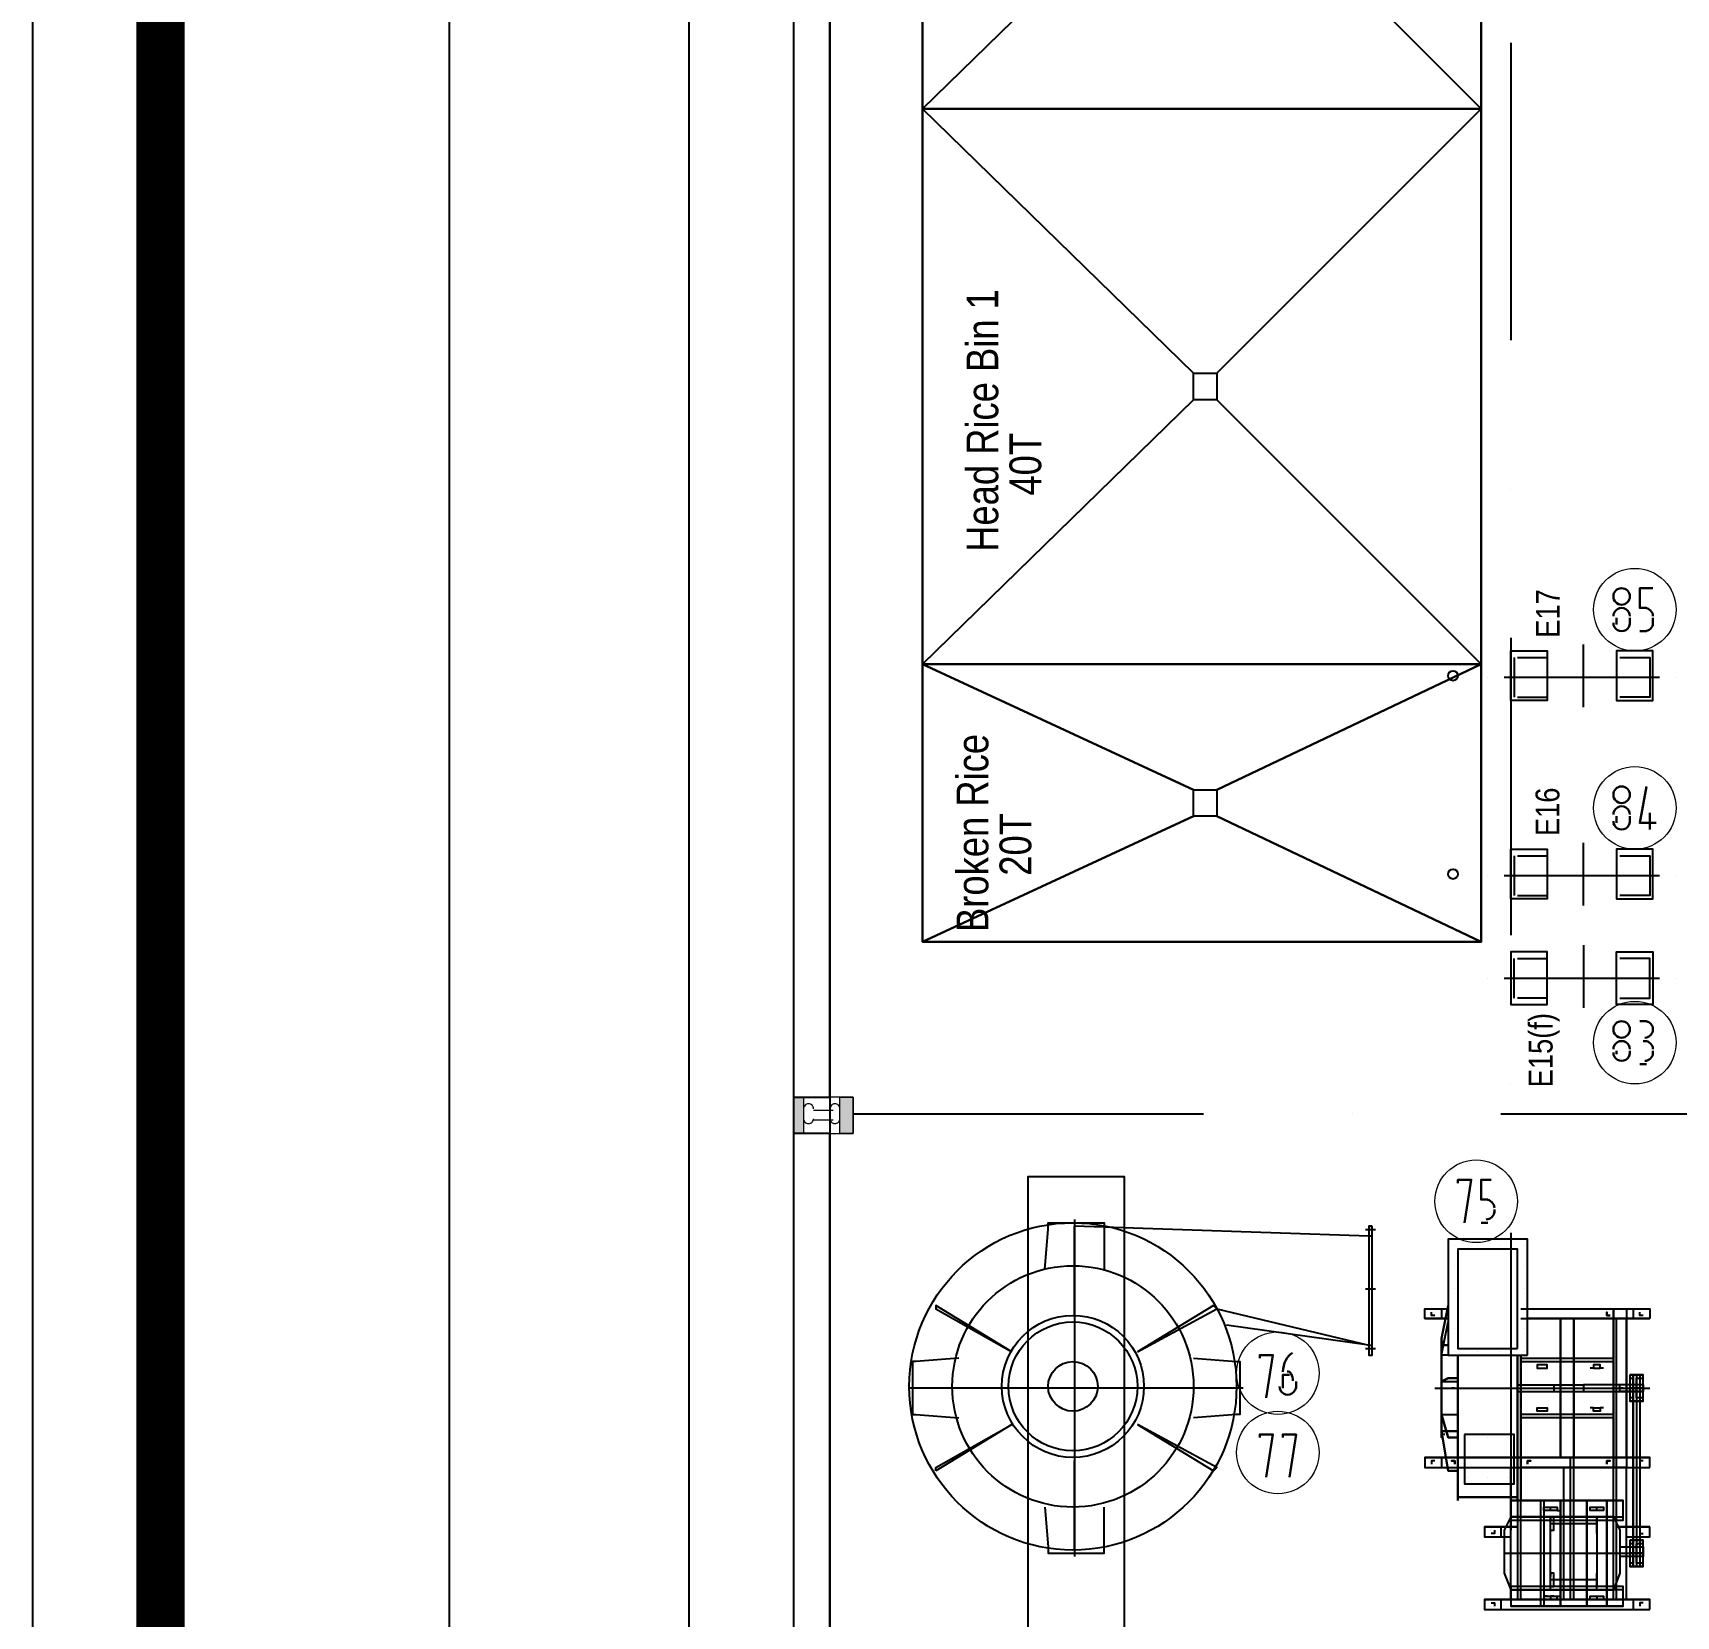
# Model space of a CAD drawing. Header units: metres. Extents: x -941 to 1333, y -28 to 1490.
# Drawn here: x 825.19 to 835.54, y 372.1 to 382.08 of the extents above; entities that cross this region are included whole.
import ezdxf

# ---------------------------------------------------------------- set-up
doc = ezdxf.new("R2010")
doc.units = ezdxf.units.M
for name, color, linetype in [('BLK_1_FLR_0_CARPET_AREA', 45, 'Continuous'), ('BLK_1_FLR_0_REGULAR_ROOM_1', 4, 'Continuous'), ('window', 3, 'Continuous')]:
    doc.layers.add(name, color=color, linetype=linetype)
doc.styles.add('style2A', font='swissc.ttf')
doc.dimstyles.get("Standard").update_dxf_attribs({"dimtxt": 0.4, "dimasz": 0.18, "dimexe": 0.18, "dimexo": 0.0625, "dimgap": 0, "dimtad": 0, "dimzin": 0, "dimdsep": 46, "dimtxsty": 'style2A', "dimcen": 0.09, "dimse1": 1, "dimse2": 1, "dimadec": 0, "dimazin": 0, "dimtfac": 1, "dimtofl": 0, "dimtmove": 0, "dimatfit": 3, "dimfxl": 0, "dimtolj": 1, "dimtzin": 0, "dimarcsym": 0})

# ---------------------------------------------------------------- blocks, each defined once
blk = doc.blocks.new('*D973')
at = {"layer": 'Defpoints', "color": 0}
for p in [(829.321, 413.176), (830.209, 413.176), (830.209, 352.67)]:
    blk.add_point(p, dxfattribs=at)
at = {"layer": 'window', "color": 0, "lineweight": -2}
for p, q in [((829.321, 412.996), (829.321, 383.458)), ((829.321, 352.85), (829.321, 382.388))]:
    blk.add_line(p, q, dxfattribs=at)
at = {"layer": 'window', "color": 0}
for points in [[(829.291, 412.996), (829.351, 412.996), (829.321, 413.176)], [(829.291, 352.85), (829.351, 352.85), (829.321, 352.67)]]:
    blk.add_solid(points, dxfattribs=at)
at = {"layer": 'window', "color": 0, "insert": (829.321, 382.923), "char_height": 0.4, "attachment_point": 5, "rotation": 90, "style": 'style2A'}
blk.add_mtext('\\A1;60.51', dxfattribs=at)
blk = doc.blocks.new('*D971')
at = {"layer": 'Defpoints', "color": 0}
for p in [(829.98, 413.405), (827.812, 352.441), (829.98, 352.441)]:
    blk.add_point(p, dxfattribs=at)
at = {"layer": 'window', "color": 0, "lineweight": -2}
for p, q in [((827.812, 413.225), (827.812, 383.495)), ((827.812, 352.621), (827.812, 382.351))]:
    blk.add_line(p, q, dxfattribs=at)
at = {"layer": 'window', "color": 0}
for points in [[(827.782, 413.225), (827.842, 413.225), (827.812, 413.405)], [(827.782, 352.621), (827.842, 352.621), (827.812, 352.441)]]:
    blk.add_solid(points, dxfattribs=at)
at = {"layer": 'window', "color": 0, "insert": (827.812, 382.923), "char_height": 0.4, "attachment_point": 5, "rotation": 90, "style": 'style2A'}
blk.add_mtext('\\A1;60.97', dxfattribs=at)

msp = doc.modelspace()

# ---------------------------------------------------------------- linework, layer by layer
msp.add_lwpolyline([(825.18616, 426.76802), (943.78891, 426.76789), (943.78891, 342.87839), (825.18616, 342.87851)], close=True)
at = {"const_width": 0.3036}
msp.add_lwpolyline([(825.99074, 343.6831), (942.98433, 343.68297), (942.98433, 425.96331), (825.99074, 425.96343)], close=True, dxfattribs=at)
at = {"lineweight": 18}
for points in [[(836.66613, 352.44061), (829.98021, 352.44061), (829.98021, 413.40534), (836.66613, 413.40534), (841.5608, 413.40534)], [(830.0427, 375.28937), (830.0427, 375.22688)], [(830.08435, 375.33102), (830.08435, 375.33102)], [(830.10518, 375.28937), (830.10518, 375.28937)], [(830.23015, 375.28937), (830.10518, 375.28937)], [(830.23015, 375.28937), (830.23015, 375.28937)], [(830.25098, 375.33102), (830.25098, 375.33102)], [(830.27181, 375.22688), (830.27181, 375.28937)], [(830.35512, 375.33102), (830.35512, 375.14357)], [(830.08435, 375.20605), (830.08435, 375.20605)], [(830.10518, 375.22688), (830.10518, 375.22688)], [(830.23015, 375.22688), (830.10518, 375.22688)], [(830.23015, 375.22688), (830.23015, 375.22688)], [(830.25098, 375.20605), (830.25098, 375.20605)]]:
    msp.add_lwpolyline(points, dxfattribs=at)
at = {"lineweight": 25}
for points in [[(829.98021, 352.44061), (848.26755, 352.44061), (848.26755, 413.40534), (829.98021, 413.40534)], [(830.79252, 381.60037), (834.31252, 381.60037), (834.31252, 385.09954), (830.79252, 385.09954), (830.79252, 381.60037), (832.50045, 383.26664), (830.79252, 381.60037), (830.79252, 385.09954), (834.31252, 385.09954), (834.31252, 381.60037)], [(834.31252, 381.60037), (832.64625, 383.26664)], [(829.98021, 375.37268), (830.20933, 375.37268), (830.20933, 382.74593), (829.98021, 382.74593)], [(830.79252, 378.1012), (834.31252, 378.1012), (834.31252, 381.60037), (830.79252, 381.60037), (830.79252, 378.1012), (832.50045, 379.76747), (830.79252, 378.1012), (830.79252, 381.60037), (834.31252, 381.60037), (834.31252, 378.1012)], [(832.50045, 379.9341), (830.79252, 381.60037)], [(834.31252, 381.60037), (832.64625, 379.9341)], [(832.50045, 379.76747), (832.50045, 379.9341), (832.64625, 379.9341), (832.64625, 379.76747)], [(832.50045, 379.76747), (832.50045, 379.9341), (832.64625, 379.9341), (832.64625, 379.76747)], [(834.31252, 378.1012), (832.64625, 379.76747)], [(830.79252, 376.35161), (834.31252, 376.35161), (834.31252, 378.1012), (830.79252, 378.1012), (830.79252, 376.35161), (832.50045, 377.14309), (830.79252, 376.35161), (830.79252, 378.1012), (834.31252, 378.1012), (834.31252, 376.35161)], [(832.50045, 377.30972), (830.79252, 378.1012)], [(834.31252, 378.1012), (832.64625, 377.30972)], [(832.50045, 377.14309), (832.50045, 377.30972), (832.64625, 377.30972), (832.64625, 377.14309)], [(832.50045, 377.14309), (832.50045, 377.30972), (832.64625, 377.30972), (832.64625, 377.14309)], [(834.31252, 376.35161), (832.64625, 377.14309)], [(829.98021, 367.77031), (830.20933, 367.77031), (830.20933, 375.14357), (829.98021, 375.14357)], [(832.06305, 366.54144), (831.45903, 366.54144), (831.45903, 374.8728), (832.06305, 374.8728)], [(831.75063, 373.99801), (831.75063, 374.56037)], [(834.60412, 373.74806), (834.60412, 374.47706), (834.10424, 374.47706), (834.10424, 373.74806)], [(834.54163, 373.78972), (834.54163, 374.41457), (834.16672, 374.41457), (834.16672, 373.78972)], [(831.35489, 373.76889), (830.87583, 374.06049), (830.87583, 374.03966)], [(832.14637, 373.76889), (832.64625, 374.03966), (832.62542, 374.06049)], [(834.10424, 373.97718), (833.95844, 373.97718)], [(835.37477, 373.97718), (834.60412, 373.97718)], [(835.12483, 373.99801), (835.104, 373.99801), (835.104, 374.01883), (835.104, 373.99801)], [(834.16672, 373.74806), (834.16672, 373.01907)], [(834.56246, 373.72724), (835.14566, 373.72724), (835.14566, 373.35232), (834.56246, 373.35232)], [(834.14589, 373.53978), (834.12506, 373.53978)], [(835.18731, 373.56061), (834.9582, 373.56061), (834.9582, 373.51895), (835.18731, 373.51895)], [(830.87583, 373.01907), (830.87583, 373.0399), (831.35489, 373.31067)], [(832.14637, 373.31067), (832.62542, 373.01907), (832.64625, 373.0399)], [(834.20838, 373.24818), (834.20838, 372.93576), (834.5208, 372.93576), (834.5208, 373.24818)], [(835.37477, 373.0399), (835.37477, 373.10238), (833.95844, 373.10238), (833.95844, 373.0399)], [(831.75063, 373.08156), (831.75063, 372.51919)], [(834.14589, 373.06073), (834.14589, 373.08156), (834.12506, 373.08156), (834.14589, 373.08156)], [(834.60412, 373.06073), (834.60412, 373.08156), (834.62495, 373.08156), (834.60412, 373.08156)], [(835.104, 373.06073), (835.104, 373.08156), (835.12483, 373.08156), (835.104, 373.08156)], [(834.45832, 372.37339), (834.49998, 372.26925), (834.49998, 372.72747), (834.45832, 372.64416)], [(835.04151, 372.68582), (835.04151, 372.33173), (834.74992, 372.33173), (834.74992, 372.68582)], [(834.54163, 372.66499), (834.33335, 372.66499)], [(835.37477, 372.66499), (835.16648, 372.66499)], [(835.37477, 372.14428), (835.37477, 372.20676), (834.33335, 372.20676), (834.33335, 372.14428)]]:
    msp.add_lwpolyline(points, close=True, dxfattribs=at)
for points in [[(834.49998, 382.01694), (834.49998, 380.14238)], [(834.49998, 379.20511), (834.49998, 379.20511)], [(834.49998, 378.26783), (834.49998, 376.39327)], [(834.54163, 377.89292), (834.72909, 377.89292), (834.72909, 377.87209), (834.49998, 377.87209), (834.49998, 378.18451), (834.72909, 378.18451), (834.72909, 378.16369)], [(834.49998, 378.18451), (834.49998, 378.18451)], [(834.72909, 378.18451), (834.72909, 378.18451)], [(834.72909, 378.18451), (834.72909, 377.87209)], [(834.9582, 377.83043), (834.9582, 378.22617)], [(835.16648, 377.89292), (835.16648, 377.87209), (835.3956, 377.87209), (835.3956, 378.18451), (835.16648, 378.18451), (835.16648, 378.16369)], [(835.16648, 378.18451), (835.16648, 378.18451)], [(835.16648, 378.18451), (835.16648, 377.87209)], [(835.3956, 378.18451), (835.3956, 378.18451)], [(834.5208, 378.14286), (834.5208, 377.89292)], [(834.54163, 378.14286), (834.72909, 378.14286)], [(834.54163, 378.14286), (834.54163, 378.14286)], [(834.72909, 378.16369), (834.72909, 378.16369)], [(835.18731, 378.16369), (835.18731, 378.16369)], [(835.18731, 378.14286), (835.37477, 378.14286), (835.37477, 377.89292), (835.18731, 377.89292)], [(835.37477, 378.14286), (835.37477, 378.14286)], [(834.35418, 378.01789), (834.35418, 378.01789)], [(835.43725, 378.01789), (834.45832, 378.01789)], [(835.5414, 378.01789), (835.5414, 378.01789)], [(834.49998, 377.87209), (834.49998, 377.87209)], [(834.54163, 377.89292), (834.54163, 377.89292)], [(834.72909, 377.89292), (834.72909, 377.89292)], [(834.72909, 377.87209), (834.72909, 377.87209)], [(835.16648, 377.87209), (835.16648, 377.87209)], [(835.18731, 377.89292), (835.18731, 377.89292)], [(835.37477, 377.89292), (835.37477, 377.89292)], [(835.3956, 377.87209), (835.3956, 377.87209)], [(834.54163, 376.64321), (834.72909, 376.64321), (834.72909, 376.62238), (834.49998, 376.62238), (834.49998, 376.93481), (834.72909, 376.93481), (834.72909, 376.91398)], [(834.49998, 376.93481), (834.49998, 376.93481)], [(834.72909, 376.93481), (834.72909, 376.93481)], [(834.72909, 376.93481), (834.72909, 376.62238)], [(834.9582, 376.58073), (834.9582, 376.97647)], [(835.16648, 376.64321), (835.16648, 376.62238), (835.3956, 376.62238), (835.3956, 376.93481), (835.16648, 376.93481), (835.16648, 376.91398)], [(835.16648, 376.93481), (835.16648, 376.93481)], [(835.16648, 376.93481), (835.16648, 376.62238)], [(835.3956, 376.93481), (835.3956, 376.93481)], [(834.5208, 376.89315), (834.5208, 376.64321)], [(834.54163, 376.89315), (834.72909, 376.89315)], [(834.54163, 376.89315), (834.54163, 376.89315)], [(834.72909, 376.91398), (834.72909, 376.91398)], [(835.18731, 376.91398), (835.18731, 376.91398)], [(835.18731, 376.89315), (835.37477, 376.89315), (835.37477, 376.64321), (835.18731, 376.64321)], [(835.37477, 376.89315), (835.37477, 376.89315)], [(834.35418, 376.76818), (834.35418, 376.76818)], [(835.43725, 376.76818), (834.45832, 376.76818)], [(835.5414, 376.76818), (835.5414, 376.76818)], [(834.49998, 376.62238), (834.49998, 376.62238)], [(834.54163, 376.64321), (834.54163, 376.64321)], [(834.72909, 376.64321), (834.72909, 376.64321)], [(834.72909, 376.62238), (834.72909, 376.62238)], [(835.16648, 376.62238), (835.16648, 376.62238)], [(835.18731, 376.64321), (835.18731, 376.64321)], [(835.37477, 376.64321), (835.37477, 376.64321)], [(835.3956, 376.62238), (835.3956, 376.62238)], [(834.9582, 376.33079), (834.9582, 375.93505)], [(834.54163, 376.24747), (834.72909, 376.24747), (834.72909, 376.28913), (834.49998, 376.28913), (834.49998, 375.95587), (834.72909, 375.95587), (834.72909, 375.99753), (834.54163, 375.99753)], [(834.49998, 376.28913), (834.49998, 376.28913)], [(834.5208, 375.99753), (834.5208, 376.24747)], [(834.54163, 376.24747), (834.54163, 376.24747)], [(834.72909, 375.95587), (834.72909, 376.28913)], [(834.72909, 376.28913), (834.72909, 376.28913)], [(834.72909, 376.24747), (834.72909, 376.24747)], [(835.16648, 376.24747), (835.16648, 376.28913), (835.3956, 376.28913), (835.3956, 375.95587), (835.16648, 375.95587), (835.16648, 375.99753)], [(835.16648, 375.95587), (835.16648, 376.28913)], [(835.16648, 376.28913), (835.16648, 376.28913)], [(835.18731, 375.99753), (835.37477, 375.99753), (835.37477, 376.24747), (835.18731, 376.24747)], [(835.18731, 376.24747), (835.18731, 376.24747)], [(835.37477, 376.24747), (835.37477, 376.24747)], [(835.3956, 376.28913), (835.3956, 376.28913)], [(834.35418, 376.1225), (834.35418, 376.1225)], [(834.45832, 376.1225), (835.43725, 376.1225)], [(835.5414, 376.1225), (835.5414, 376.1225)], [(834.49998, 375.95587), (834.49998, 375.95587)], [(834.54163, 375.99753), (834.54163, 375.99753)], [(834.72909, 375.99753), (834.72909, 375.99753)], [(834.72909, 375.95587), (834.72909, 375.95587)], [(835.16648, 375.95587), (835.16648, 375.95587)], [(835.18731, 375.99753), (835.18731, 375.99753)], [(835.37477, 375.99753), (835.37477, 375.99753)], [(835.3956, 375.95587), (835.3956, 375.95587)], [(834.49998, 375.45599), (834.49998, 375.45599)], [(830.35512, 375.26854), (832.56293, 375.26854)], [(833.50021, 375.26854), (833.50021, 375.26854)], [(834.43749, 375.26854), (836.31205, 375.26854)], [(831.56317, 374.2896), (831.584, 374.53954), (831.584, 374.5812), (831.93808, 374.5812), (831.93808, 374.53954), (831.93808, 374.2896)], [(831.75063, 374.60203), (831.75063, 372.47753)], [(833.62518, 374.49789), (833.60435, 374.49789), (831.75063, 374.56037)], [(831.75063, 374.56037), (831.75063, 374.56037)], [(833.60435, 374.56037), (833.60435, 373.74806), (833.62518, 373.74806), (833.62518, 374.56037)], [(833.62518, 374.56037), (833.60435, 374.56037), (833.62518, 374.56037)], [(833.58353, 374.53954), (833.64601, 374.53954)], [(834.49998, 374.51872), (834.49998, 372.64416)], [(834.14589, 374.4354), (834.14589, 374.4354)], [(834.29169, 374.4354), (834.29169, 374.4354)], [(834.43749, 374.4354), (834.43749, 374.4354)], [(834.58329, 374.4354), (834.58329, 374.4354)], [(834.14589, 374.31043), (834.14589, 374.31043)], [(834.58329, 374.31043), (834.58329, 374.31043)], [(833.58353, 374.16463), (833.64601, 374.16463)], [(834.14589, 374.16463), (834.14589, 374.16463)], [(834.58329, 374.16463), (834.58329, 374.16463)], [(832.64625, 374.03966), (833.60435, 373.81055), (832.70873, 373.93552)], [(833.95844, 373.97718), (833.95844, 374.03966), (834.10424, 374.03966)], [(834.10424, 374.06049), (834.06258, 373.85221), (834.10424, 374.06049)], [(834.06258, 374.03966), (834.06258, 373.97718)], [(834.10424, 374.06049), (834.10424, 374.06049)], [(834.10424, 374.03966), (834.10424, 374.03966)], [(834.56246, 374.03966), (835.22897, 374.03966), (835.22897, 373.0399), (834.56246, 373.0399), (834.56246, 373.74806), (834.56246, 372.83161), (834.54163, 372.83161), (834.54163, 373.74806), (834.54163, 373.10238), (834.54163, 372.20676)], [(834.58329, 374.03966), (834.58329, 374.03966)], [(834.60412, 374.03966), (835.37477, 374.03966), (835.37477, 373.97718)], [(835.14566, 373.0399), (835.14566, 374.03966), (835.14566, 373.0399), (835.14566, 374.03966)], [(835.27063, 374.03966), (835.27063, 373.97718)], [(834.02092, 373.99801), (834.00009, 373.99801), (834.00009, 374.01883)], [(834.10424, 373.74806), (834.06258, 373.74806), (834.10424, 373.95635), (834.06258, 373.76889)], [(834.10424, 373.95635), (834.10424, 373.95635)], [(834.56246, 373.97718), (835.14566, 373.97718), (835.14566, 373.10238), (834.56246, 373.10238), (834.56246, 373.74806)], [(834.8124, 373.97718), (834.8124, 373.10238), (834.8124, 373.97718)], [(834.89572, 373.97718), (834.89572, 373.10238), (834.89572, 373.97718)], [(835.104, 373.99801), (835.104, 373.99801)], [(835.104, 373.99801), (835.104, 373.99801)], [(835.16648, 372.20676), (835.16648, 373.10238), (835.16648, 373.97718)], [(835.22897, 373.10238), (835.22897, 373.97718)], [(835.33311, 373.99801), (835.31228, 373.99801), (835.31228, 374.01883)], [(834.06258, 373.85221), (834.06258, 373.22735), (834.06258, 373.85221)], [(834.06258, 373.85221), (834.06258, 373.85221)], [(834.08341, 373.83138), (834.06258, 373.83138)], [(834.06258, 373.83138), (834.06258, 373.83138)], [(834.14589, 373.91469), (834.14589, 373.91469)], [(834.58329, 373.91469), (834.58329, 373.91469)], [(831.02163, 373.72724), (830.75086, 373.70641), (830.73004, 373.70641), (830.73004, 373.37315), (830.75086, 373.37315), (831.02163, 373.35232)], [(832.50045, 373.72724), (832.77122, 373.70641), (832.79205, 373.70641), (832.79205, 373.37315), (832.77122, 373.37315), (832.50045, 373.35232)], [(833.58353, 373.78972), (833.64601, 373.78972)], [(833.60435, 373.81055), (833.62518, 373.81055)], [(834.06258, 373.81055), (834.10424, 373.81055), (834.06258, 373.81055)], [(834.14589, 373.76889), (834.14589, 373.76889)], [(834.16672, 372.83161), (834.16672, 373.74806), (834.16672, 372.83161)], [(834.16672, 373.74806), (834.16672, 373.10238), (834.16672, 373.74806)], [(834.29169, 373.76889), (834.29169, 373.76889)], [(834.43749, 373.76889), (834.43749, 373.76889)], [(834.58329, 373.76889), (834.58329, 373.76889)], [(834.56246, 373.70641), (835.14566, 373.70641)], [(834.70826, 373.66475), (834.72909, 373.66475), (834.72909, 373.68558), (834.6666, 373.68558), (834.6666, 373.66475), (834.72909, 373.66475)], [(834.6666, 373.66475), (834.6666, 373.66475)], [(835.08317, 373.66475), (835.06234, 373.66475), (835.06234, 373.68558), (835.02069, 373.68558), (835.02069, 373.66475), (834.99986, 373.66475)], [(835.02069, 373.66475), (835.06234, 373.66475)], [(835.2498, 373.62309), (835.2498, 373.45647)], [(835.33311, 373.45647), (835.2498, 373.45647), (835.33311, 373.45647), (835.33311, 373.62309)], [(835.2498, 373.62309), (835.33311, 373.62309), (835.2498, 373.62309)], [(835.27063, 372.41505), (835.27063, 373.62309), (835.27063, 372.41505)], [(835.29145, 373.62309), (835.29145, 372.41505)], [(835.31228, 373.62309), (835.31228, 372.41505)], [(832.81288, 373.53978), (830.70921, 373.53978)], [(834.02092, 373.53978), (835.37477, 373.53978)], [(834.10424, 373.60227), (834.06258, 373.58144), (834.10424, 373.60227)], [(834.06258, 373.58144), (834.16672, 373.58144)], [(834.16672, 373.60227), (834.10424, 373.60227), (834.16672, 373.60227)], [(834.10424, 373.60227), (834.10424, 373.60227)], [(834.14589, 373.53978), (834.14589, 373.53978)], [(834.14589, 373.53978), (834.14589, 373.53978)], [(834.14589, 373.53978), (834.14589, 373.53978)], [(834.54163, 373.56061), (834.77074, 373.56061), (834.9582, 373.56061)], [(834.54163, 373.51895), (834.77074, 373.51895), (834.9582, 373.51895)], [(834.77074, 373.56061), (834.77074, 373.51895)], [(835.16648, 373.53978), (835.18731, 373.53978), (835.20814, 373.53978), (835.18731, 373.53978)], [(835.33311, 373.56061), (835.33311, 373.51895), (835.18731, 373.51895), (835.33311, 373.51895), (835.33311, 373.56061), (835.18731, 373.56061)], [(835.18731, 373.53978), (835.18731, 373.53978)], [(835.18731, 373.53978), (835.18731, 373.53978)], [(835.18731, 373.53978), (835.18731, 373.53978)], [(835.18731, 373.53978), (835.18731, 373.53978)], [(835.18731, 373.53978), (835.18731, 373.53978)], [(835.18731, 373.51895), (835.18731, 373.51895)], [(835.2498, 373.60227), (835.27063, 373.60227), (835.27063, 373.4773), (835.2498, 373.4773)], [(835.33311, 373.53978), (835.2498, 373.53978)], [(835.33311, 373.4773), (835.29145, 373.4773), (835.29145, 373.60227), (835.33311, 373.60227)], [(835.33311, 373.53978), (835.31228, 373.53978), (835.33311, 373.53978)], [(835.33311, 373.56061), (835.33311, 373.56061)], [(835.33311, 373.51895), (835.33311, 373.51895)], [(834.70826, 373.41481), (834.72909, 373.41481), (834.72909, 373.39398), (834.6666, 373.39398), (834.6666, 373.41481), (834.72909, 373.41481)], [(834.6666, 373.41481), (834.6666, 373.41481)], [(835.08317, 373.41481), (835.06234, 373.41481), (835.06234, 373.39398), (835.02069, 373.39398), (835.02069, 373.41481), (834.99986, 373.41481)], [(835.02069, 373.41481), (835.06234, 373.41481)], [(834.06258, 373.37315), (834.16672, 373.37315)], [(834.10424, 373.22735), (834.06258, 373.37315), (834.10424, 373.22735)], [(835.14566, 373.37315), (834.56246, 373.37315)], [(834.06258, 373.26901), (834.16672, 373.26901)], [(834.10424, 373.01907), (834.06258, 373.26901), (834.10424, 373.01907)], [(834.06258, 373.26901), (834.16672, 373.26901), (834.06258, 373.26901)], [(834.08341, 373.24818), (834.06258, 373.24818)], [(834.06258, 373.24818), (834.06258, 373.24818)], [(834.06258, 373.22735), (834.06258, 373.22735)], [(834.16672, 373.22735), (834.10424, 373.22735), (834.16672, 373.22735)], [(834.10424, 373.22735), (834.10424, 373.22735)], [(834.22921, 373.22735), (834.22921, 373.22735)], [(834.35418, 373.22735), (834.35418, 373.22735)], [(834.47915, 373.22735), (834.47915, 373.22735)], [(833.95844, 373.10238), (835.37477, 373.10238)], [(834.06258, 373.10238), (834.06258, 373.0399)], [(834.22921, 373.10238), (834.22921, 373.10238)], [(834.47915, 373.10238), (834.47915, 373.10238)], [(834.56246, 372.20676), (834.56246, 373.10238)], [(834.87489, 372.20676), (834.87489, 373.10238)], [(834.89572, 372.20676), (834.89572, 373.10238)], [(835.14566, 372.20676), (835.14566, 373.10238)], [(835.27063, 373.10238), (835.27063, 373.0399)], [(834.02092, 373.08156), (834.00009, 373.08156), (834.00009, 373.06073)], [(834.10424, 373.0399), (834.16672, 373.0399)], [(834.16672, 373.01907), (834.10424, 373.01907), (834.16672, 373.01907)], [(834.10424, 373.01907), (834.10424, 373.01907)], [(834.14589, 373.08156), (834.14589, 373.08156)], [(834.14589, 373.08156), (834.14589, 373.08156)], [(834.16672, 373.0399), (834.16672, 373.0399)], [(834.16672, 373.01907), (834.16672, 373.01907)], [(834.49998, 372.20676), (834.49998, 373.0399)], [(834.60412, 373.08156), (834.60412, 373.08156)], [(834.60412, 373.08156), (834.60412, 373.08156)], [(834.83323, 372.20676), (834.83323, 373.0399)], [(835.104, 373.08156), (835.104, 373.08156)], [(835.104, 373.08156), (835.104, 373.08156)], [(835.22897, 372.20676), (835.22897, 373.0399)], [(835.33311, 373.08156), (835.31228, 373.08156), (835.31228, 373.06073)], [(834.22921, 372.97741), (834.22921, 372.97741)], [(834.35418, 372.97741), (834.35418, 372.97741)], [(834.47915, 372.97741), (834.47915, 372.97741)], [(831.56317, 372.78996), (831.584, 372.54002), (831.584, 372.49836), (831.93808, 372.49836), (831.93808, 372.54002), (831.93808, 372.78996)], [(834.54163, 372.85244), (834.16672, 372.85244), (834.54163, 372.85244)], [(834.16672, 372.83161), (834.16672, 372.83161)], [(834.49998, 372.83161), (834.49998, 372.70664), (835.20814, 372.70664), (835.20814, 372.83161)], [(834.49998, 372.83161), (835.20814, 372.83161), (834.49998, 372.83161)], [(834.8124, 372.83161), (834.8124, 372.16511), (834.8124, 372.83161), (834.68743, 372.83161), (834.68743, 372.16511), (834.8124, 372.16511)], [(834.70826, 372.83161), (834.70826, 372.16511)], [(834.72909, 372.76913), (834.70826, 372.76913), (834.70826, 372.78996), (834.79157, 372.78996), (834.79157, 372.76913), (834.70826, 372.76913)], [(834.77074, 372.76913), (834.74992, 372.76913), (834.74992, 372.78996)], [(834.97903, 372.83161), (834.97903, 372.16511), (834.97903, 372.83161), (835.104, 372.83161), (835.104, 372.16511), (835.104, 372.83161)], [(835.02069, 372.76913), (834.99986, 372.76913), (834.99986, 372.78996), (835.08317, 372.78996), (835.08317, 372.76913), (834.99986, 372.76913)], [(835.04151, 372.76913), (835.04151, 372.78996)], [(835.20814, 372.26925), (834.49998, 372.26925), (835.14566, 372.26925), (835.14566, 372.72747), (834.49998, 372.72747), (835.20814, 372.72747)], [(834.74992, 372.64416), (834.74992, 372.72747)], [(834.74992, 372.62333), (834.74992, 372.64416), (834.77074, 372.64416), (834.77074, 372.72747), (834.74992, 372.72747), (834.74992, 372.70664)], [(834.74992, 372.68582), (834.74992, 372.68582)], [(834.79157, 372.76913), (834.8124, 372.76913)], [(835.04151, 372.76913), (835.04151, 372.76913)], [(835.04151, 372.72747), (835.04151, 372.64416), (835.04151, 372.72747)], [(835.04151, 372.72747), (835.04151, 372.72747)], [(835.04151, 372.72747), (835.04151, 372.72747)], [(835.04151, 372.70664), (835.04151, 372.72747)], [(835.04151, 372.68582), (835.04151, 372.68582)], [(835.08317, 372.76913), (835.08317, 372.76913)], [(835.14566, 372.72747), (835.18731, 372.64416), (835.18731, 372.37339), (835.14566, 372.26925)], [(834.33335, 372.66499), (834.33335, 372.6025), (834.49998, 372.6025)], [(834.39583, 372.64416), (834.39583, 372.62333), (834.37501, 372.62333)], [(834.43749, 372.66499), (834.43749, 372.6025)], [(834.74992, 372.64416), (834.74992, 372.64416)], [(835.04151, 372.64416), (835.04151, 372.64416)], [(835.04151, 372.64416), (835.04151, 372.64416)], [(835.04151, 372.62333), (835.04151, 372.64416)], [(835.22897, 372.6025), (835.37477, 372.6025), (835.37477, 372.66499)], [(835.2498, 372.58167), (835.2498, 372.41505)], [(835.33311, 372.41505), (835.2498, 372.41505), (835.33311, 372.41505), (835.33311, 372.58167)], [(835.2498, 372.58167), (835.33311, 372.58167), (835.2498, 372.58167)], [(835.27063, 372.66499), (835.27063, 372.6025)], [(835.31228, 372.64416), (835.31228, 372.62333), (835.33311, 372.62333)], [(831.75063, 372.51919), (831.75063, 372.51919)], [(831.75063, 372.51919), (831.75063, 372.51919)], [(831.75063, 372.51919), (831.75063, 372.51919)], [(831.75063, 372.51919), (831.75063, 372.51919)], [(834.45832, 372.49836), (835.33311, 372.49836), (835.2498, 372.49836)], [(835.18731, 372.54002), (835.33311, 372.54002), (835.33311, 372.47753), (835.18731, 372.47753)], [(835.2498, 372.56085), (835.27063, 372.56085), (835.27063, 372.43588), (835.2498, 372.43588)], [(835.33311, 372.43588), (835.29145, 372.43588), (835.29145, 372.56085), (835.33311, 372.56085)], [(835.20814, 372.16511), (834.49998, 372.16511), (835.20814, 372.16511), (835.20814, 372.29008), (834.49998, 372.29008), (834.49998, 372.16511)], [(834.74992, 372.29008), (834.74992, 372.37339)], [(834.74992, 372.26925), (834.74992, 372.29008), (834.77074, 372.29008), (834.77074, 372.37339), (834.74992, 372.37339), (834.74992, 372.35256)], [(834.74992, 372.33173), (834.74992, 372.33173)], [(834.74992, 372.29008), (834.74992, 372.29008)], [(835.04151, 372.37339), (835.04151, 372.29008), (835.04151, 372.37339)], [(835.04151, 372.37339), (835.04151, 372.37339)], [(835.04151, 372.37339), (835.04151, 372.37339)], [(835.04151, 372.35256), (835.04151, 372.37339)], [(835.04151, 372.33173), (835.04151, 372.33173)], [(835.04151, 372.29008), (835.04151, 372.29008)], [(835.04151, 372.29008), (835.04151, 372.29008)], [(835.04151, 372.26925), (835.04151, 372.29008)], [(834.33335, 372.20676), (835.37477, 372.20676)], [(834.37501, 372.18593), (834.39583, 372.18593), (834.39583, 372.16511)], [(834.43749, 372.20676), (834.43749, 372.14428)], [(834.70826, 372.22759), (834.79157, 372.22759)], [(834.72909, 372.22759), (834.70826, 372.22759), (834.70826, 372.20676), (834.79157, 372.20676), (834.79157, 372.22759), (834.8124, 372.22759)], [(834.70826, 372.22759), (834.70826, 372.22759)], [(834.77074, 372.22759), (834.74992, 372.22759), (834.74992, 372.20676)], [(834.99986, 372.22759), (835.08317, 372.22759), (835.08317, 372.20676), (834.99986, 372.20676), (834.99986, 372.22759), (835.02069, 372.22759)], [(834.99986, 372.22759), (834.99986, 372.22759)], [(835.04151, 372.22759), (835.04151, 372.20676)], [(835.04151, 372.22759), (835.04151, 372.22759)], [(835.08317, 372.22759), (835.08317, 372.22759)], [(835.27063, 372.20676), (835.27063, 372.14428)], [(835.33311, 372.18593), (835.31228, 372.18593), (835.31228, 372.16511)], [(834.97903, 372.16511), (835.104, 372.16511)]]:
    msp.add_lwpolyline(points, dxfattribs=at)
at = {"lineweight": 30}
for points in [[(835.35394, 378.45528), (835.31228, 378.45528), (835.31228, 378.58025), (835.3956, 378.58025)], [(835.16648, 378.35114), (835.16648, 378.3928)], [(835.2498, 378.3928), (835.2498, 378.35114)], [(835.3956, 378.35114), (835.3956, 378.3928)], [(835.31228, 378.30948), (835.35394, 378.30948)], [(835.35394, 377.33055), (835.31228, 377.10144), (835.41643, 377.10144)], [(835.16648, 377.10144), (835.16648, 377.14309)], [(835.2498, 377.14309), (835.2498, 377.10144)], [(835.37477, 377.16392), (835.37477, 377.05978)], [(835.31228, 375.85173), (835.35394, 375.85173)], [(835.35394, 375.72676), (835.33311, 375.72676)], [(835.16648, 375.64345), (835.16648, 375.66428)], [(835.2498, 375.66428), (835.2498, 375.64345)], [(835.3956, 375.66428), (835.3956, 375.64345)], [(835.35394, 375.58096), (835.31228, 375.58096)], [(834.20838, 374.5812), (834.25003, 374.85197), (834.16672, 374.85197), (834.16672, 374.83114)], [(834.35418, 374.727), (834.31252, 374.727), (834.31252, 374.85197), (834.37501, 374.85197)], [(834.39583, 374.64369), (834.39583, 374.66451)], [(834.31252, 374.5812), (834.35418, 374.5812)], [(832.95867, 373.4773), (833.00033, 373.74806), (832.91702, 373.74806), (832.91702, 373.72724)], [(833.10447, 373.62309), (833.06282, 373.62309), (833.06282, 373.53978)], [(833.14613, 373.53978), (833.14613, 373.58144)], [(832.95867, 372.97741), (833.00033, 373.24818), (832.91702, 373.24818), (832.91702, 373.22735)], [(833.10447, 372.97741), (833.14613, 373.24818), (833.06282, 373.24818), (833.06282, 373.22735)]]:
    msp.add_lwpolyline(points, dxfattribs=at)
at = {"lineweight": 18}
for points in [[(829.98021, 375.14357), (830.35512, 375.14357), (830.35512, 375.37268), (829.98021, 375.37268)], [(830.0427, 375.14357), (830.27181, 375.14357), (830.27181, 375.37268), (830.0427, 375.37268)], [(830.27181, 375.37268), (830.35512, 375.37268), (830.35512, 375.14357), (830.27181, 375.14357)]]:
    msp.add_lwpolyline(points, close=True, dxfattribs=at)
for points in [[(830.10518, 375.29978, 0.414215), (830.07394, 375.33102, 0.414215), (830.0427, 375.29978)], [(830.27181, 375.29978, 0.414215), (830.24057, 375.33102, 0.414215), (830.20933, 375.29978)], [(830.0427, 375.2373, 0.414215), (830.07394, 375.20605, 0.414215), (830.10518, 375.2373)], [(830.20933, 375.2373, 0.414215), (830.24057, 375.20605, 0.414215), (830.27181, 375.2373)]]:
    msp.add_lwpolyline(points, format="xyb", dxfattribs=at)
for centre in [(835.28104, 378.44487), (835.28104, 377.19516), (835.28104, 375.71635), (834.28128, 374.71659), (833.03157, 373.63351), (833.03157, 373.13363)]:
    msp.add_circle(centre, 0.26035, dxfattribs=at)
at = {"lineweight": 30}
for centre in [(835.19773, 378.52818), (835.19773, 377.27848), (835.19773, 375.79966)]:
    msp.add_circle(centre, 0.05207, dxfattribs=at)
at = {"lineweight": 25}
for centre, radius in [((834.13548, 378.0283), 0.03124), ((834.13548, 376.7786), 0.03124), ((831.74021, 373.55019), 1.03101), ((831.74021, 373.55019), 0.76024), ((831.74021, 373.55019), 0.44781), ((831.74021, 373.55019), 0.40615), ((831.74021, 373.55019), 0.15621)]:
    msp.add_circle(centre, radius, dxfattribs=at)
at = {"lineweight": 30}
for centre, start, end in [((835.19773, 378.40321), 359.999175, 180.000825), ((835.34353, 378.40321), 359.999175, 90.000825), ((835.19773, 378.36155), 179.999175, 0.000825), ((835.34353, 378.36155), 269.999175, 0.000825), ((835.19773, 377.15351), 359.999175, 180.000825), ((835.19773, 377.11185), 179.999175, 0.000825), ((835.34353, 375.79966), 269.999175, 90.000825), ((835.19773, 375.67469), 359.999175, 180.000825), ((835.34353, 375.67469), 359.999175, 90.000825), ((835.19773, 375.65386), 179.999175, 0.000825), ((835.34353, 375.65386), 269.999175, 0.000825), ((834.34376, 374.67493), 359.999175, 90.000825), ((834.34376, 374.6541), 269.999175, 0.000825), ((833.09406, 373.55019), 179.997414, 0.002586)]:
    msp.add_arc(centre, 0.05207, start, end, dxfattribs=at)
for points in [[(833.12477, 373.76088), (833.08959, 373.74257), (833.06532, 373.69581), (833.063, 373.6419)], [(833.11615, 373.62867), (833.10924, 373.64018), (833.09951, 373.64564), (833.08984, 373.64344)], [(833.12502, 373.58481), (833.12634, 373.60094), (833.12305, 373.61716), (833.11615, 373.62867)]]:
    msp.add_open_spline(points, degree=3, dxfattribs=at)
for points in [[(830.0427, 375.37268), (829.98021, 375.37268), (830.0427, 375.14357)], [(829.98021, 375.37268), (830.0427, 375.14357), (829.98021, 375.14357)], [(830.35512, 375.37268), (830.27181, 375.37268), (830.35512, 375.14357)], [(830.27181, 375.37268), (830.35512, 375.14357), (830.27181, 375.14357)]]:
    msp.add_solid(points)
at = {"layer": 'BLK_1_FLR_0_CARPET_AREA'}
msp.add_lwpolyline([(848.03844, 413.17623), (830.20933, 413.17623), (830.20933, 352.66972), (848.03844, 352.66972)], close=True, dxfattribs=at)
at = {"layer": 'BLK_1_FLR_0_REGULAR_ROOM_1', "color": 4}
msp.add_lwpolyline([(848.03844, 413.17623), (830.20933, 413.17623), (830.20933, 352.66972), (848.03844, 352.66972)], close=True, dxfattribs=at)
at = {"layer": 'window'}
msp.add_lwpolyline([(825.18616, 342.87839), (825.18616, 426.76814), (943.78891, 426.76814), (943.78891, 342.87839)], close=True, dxfattribs=at)

# ---------------------------------------------------------------- texts
at = {"attachment_point": 7, "rotation": 90, "style": 'style2A'}
for s, insert, char_height in [('Head Rice Bin 1', (831.27248, 378.80937), 0.1999797), ('40T', (831.54324, 379.16345), 0.19998), ('E17', (834.80787, 378.26783), 0.149988), ('Broken Rice', (831.20999, 376.4141), 0.1999797), ('E16', (834.80787, 377.01812), 0.149988), ('20T', (831.48076, 376.76818), 0.19998), ('E15(f)', (834.80787, 375.43516), 0.149988)]:
    msp.add_mtext(s, dxfattribs=dict(at, insert=insert, char_height=char_height))

# ---------------------------------------------------------------- dimensions: what is measured, and where the dimension line sits
at = {"layer": 'window'}
dim = msp.add_aligned_dim(p1=(829.98021, 413.40534), p2=(829.98021, 352.44061), distance=-2.16806, text='60.97', dimstyle='Standard', dxfattribs=at)
dim.commit()
dim.dimension.update_dxf_attribs({"geometry": '*D971', "text_midpoint": (827.81215, 382.92297)})
dim = msp.add_aligned_dim(p1=(830.20933, 352.66972), p2=(830.20933, 413.17623), distance=0.88874, dimstyle='Standard', dxfattribs=at)
dim.commit()
dim.dimension.update_dxf_attribs({"geometry": '*D973', "text_midpoint": (829.32059, 382.92297)})

doc.saveas('drawing.dxf')
